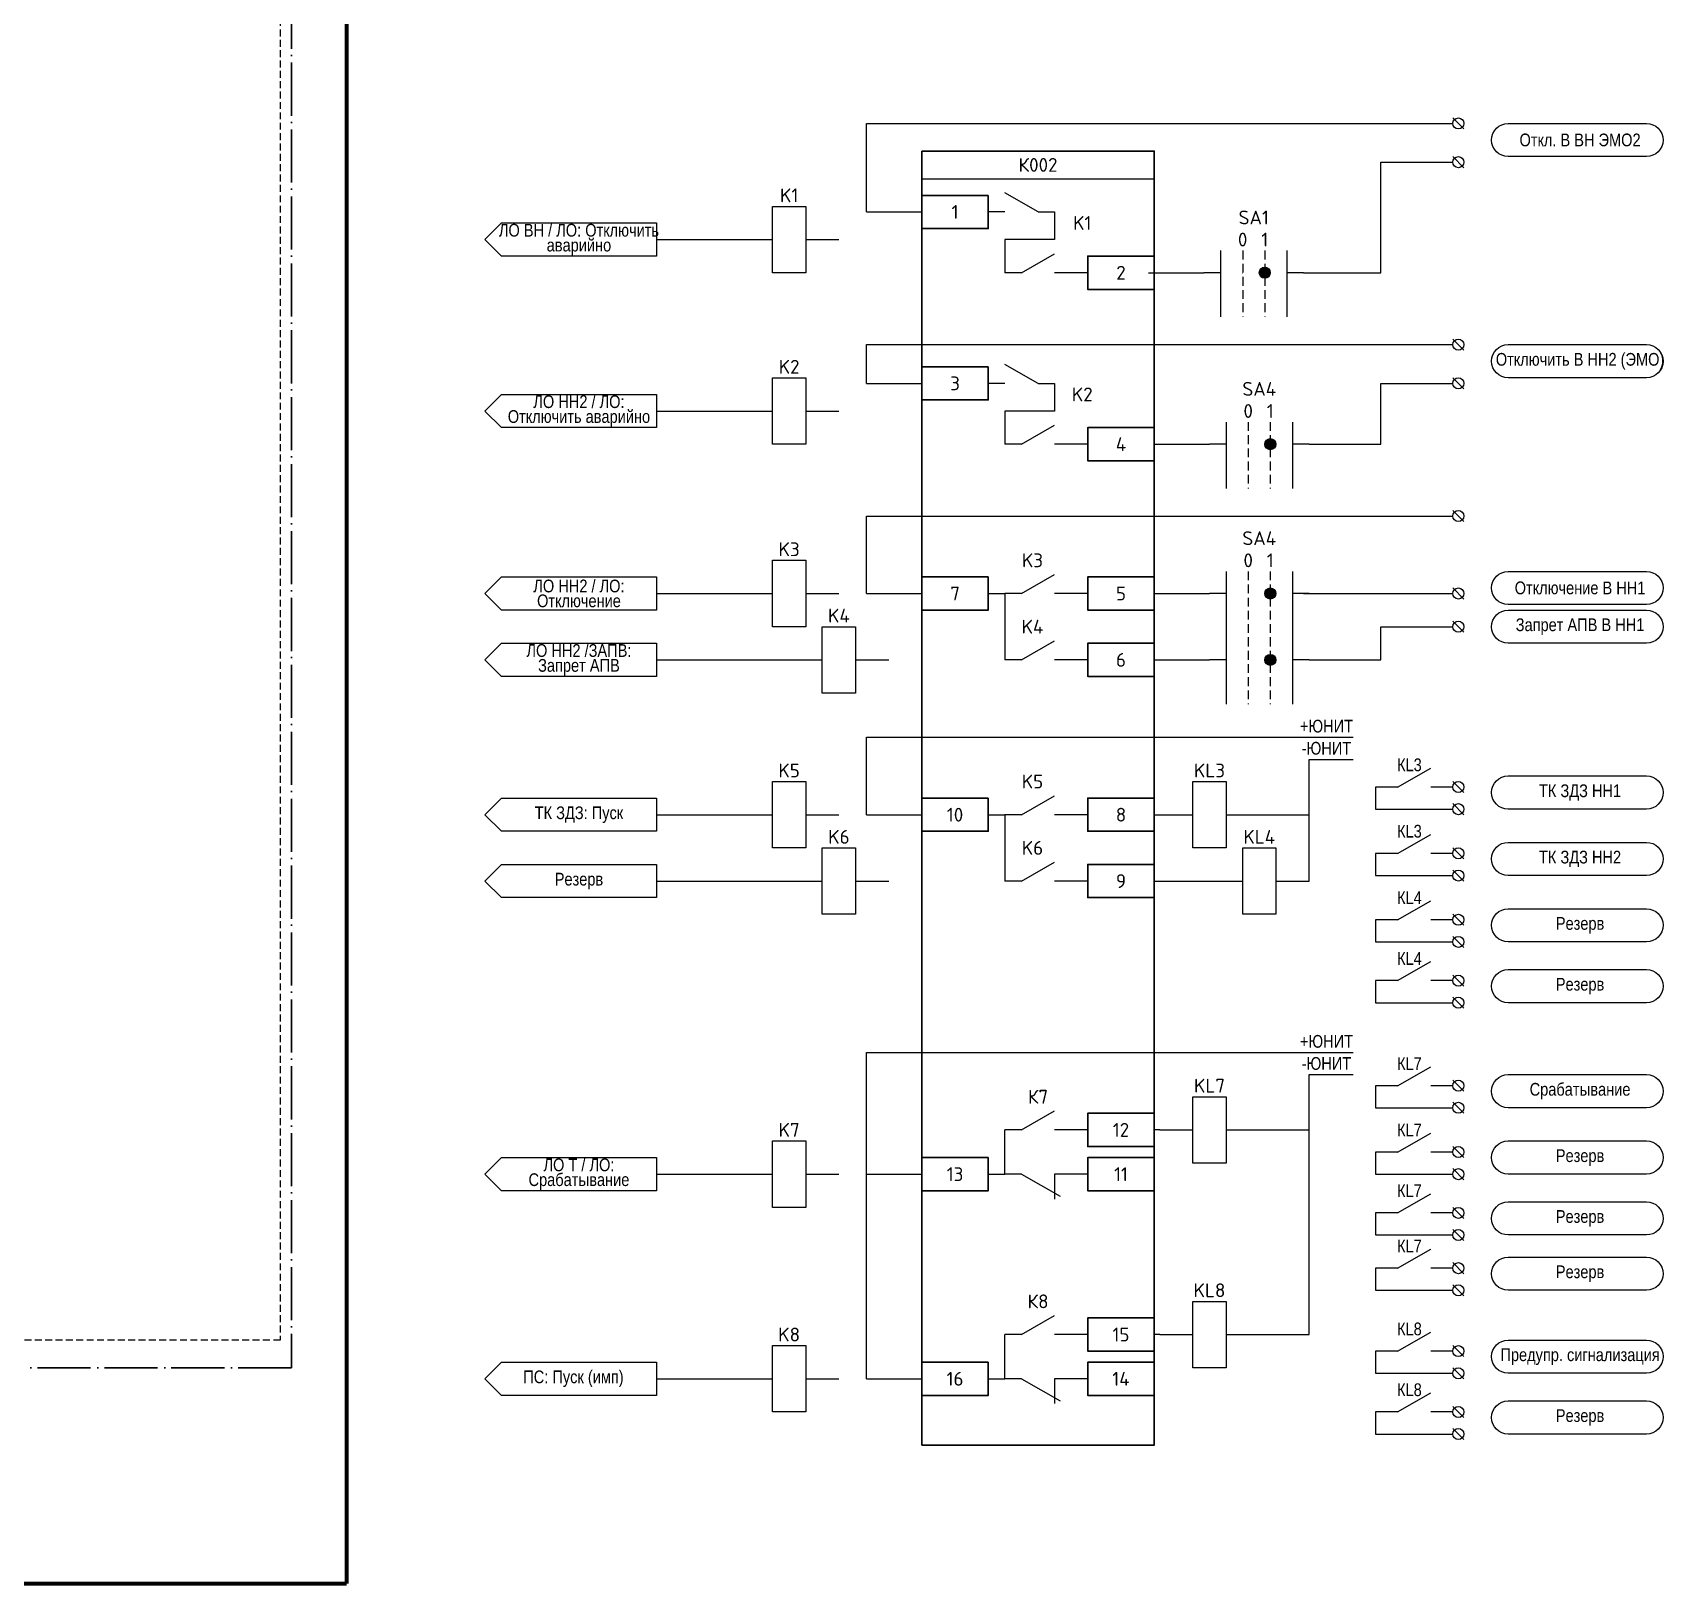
# Model space of a CAD drawing. Header units: millimetres. Extents: x 1657 to 5785, y -558 to 1129.
# Drawn here: x 3457.2 to 3752.1, y -94 to 186.4 of the extents above; entities that cross this region are included whole.
import ezdxf
from ezdxf.enums import TextEntityAlignment as Align

# ---------------------------------------------------------------- set-up
doc = ezdxf.new("R2010")
doc.units = ezdxf.units.MM
doc.set_wipeout_variables(frame=1)
for name, pattern in [('ACAD_ISO04W100', [30, 24, -3, 0, -3]), ('HIDDEN', [9.525, 6.35, -3.175]), ('штриховая2', [0.375, 0.25, -0.125])]:
    doc.linetypes.add(name, pattern=pattern)
doc.layers.add('_ОРЗ_0.3', color=7, linetype='Continuous', lineweight=30)
doc.layers.add('TEXT', color=7, linetype='Continuous', lineweight=25)
doc.layers.add('Основная', color=7, linetype='Continuous')
doc.styles.add('2.5_Gost_RD', font='ARIALN.TTF', dxfattribs={"height": 2.5})
doc.styles.add('2.5_ISOCPEUR', font='isocpeur.ttf', dxfattribs={"width": 0.9, "height": 2.5})
doc.styles.add('2.5_ISOCPEUR_1', font='isocpeur.ttf', dxfattribs={"height": 2.5})

# ---------------------------------------------------------------- blocks, each defined once
blk = doc.blocks.new('SPEC_COS_H')
at = {"layer": 'Основная', "color": 0}
blk.add_line((0, 0), (6, 3.43), dxfattribs=at)
blk = doc.blocks.new('*U104')
blk.add_lwpolyline([(0, 3), (-12, 3), (-12, -3), (0, -3)], close=True)
at = {"layer": 'Основная', "color": 0}
for p, q in [((-24, 0), (-27, 0)), ((-12, 0), (-18, 0))]:
    blk.add_line(p, q, dxfattribs=at)
at = {"ltscale": 0.25}
blk.add_blockref('SPEC_COS_H', (-24, 0), dxfattribs=at)
at = {"layer": 'Основная', "style": '2.5_ISOCPEUR'}
for tag, p in [('ОУ', (-13, 9)), ('K', (-13, 9)), ('В', (-6, 0))]:
    blk.add_attdef(tag, text='', height=2.5, dxfattribs=at).set_placement(p, align=Align.MIDDLE_CENTER)
blk = doc.blocks.new('*U42')
at = {"layer": 'Основная', "color": 0}
for p, q in [((0, 0), (2, 0)), ((2, 0), (40, 0)), ((40, 0), (42, 0))]:
    blk.add_line(p, q, dxfattribs=at)
blk = doc.blocks.new('*U53')
blk.add_lwpolyline([(0, 3), (-12, 3), (-12, -3), (0, -3)], close=True)
at = {"layer": 'Основная', "style": '2.5_ISOCPEUR'}
for tag, p in [('ОУ', (-7, 10)), ('В', (-6, 0))]:
    blk.add_attdef(tag, text='', height=2.5, dxfattribs=at).set_placement(p, align=Align.MIDDLE_CENTER)
blk = doc.blocks.new('*U115')
blk.add_wipeout([(1, -0.01), (0.98, -0.18), (0.96, -0.27), (0.94, -0.34), (0.91, -0.42), (0.88, -0.48), (0.85, -0.53), (0.83, -0.56), (0.8, -0.6), (0.75, -0.66), (0.7, -0.71), (0.66, -0.75), (0.64, -0.77), (0.62, -0.79), (0.58, -0.81), (0.53, -0.85), (0.5, -0.86), (0.46, -0.89), (0.41, -0.91), (0.35, -0.94), (0.3, -0.95), (0.23, -0.97), (0.18, -0.98), (0.12, -0.99), (0.06, -1), (0.02, -1), (-0.04, -1), (-0.1, -0.99), (-0.16, -0.99), (-0.24, -0.97), (-0.28, -0.96), (-0.34, -0.94), (-0.39, -0.92), (-0.44, -0.9), (-0.47, -0.88), (-0.52, -0.86), (-0.56, -0.83), (-0.6, -0.8), (-0.64, -0.77), (-0.68, -0.73), (-0.74, -0.67), (-0.77, -0.63), (-0.8, -0.6), (-0.84, -0.54), (-0.87, -0.5), (-0.9, -0.44), (-0.92, -0.38), (-0.94, -0.34), (-0.96, -0.29), (-0.97, -0.23), (-0.99, -0.16), (-1, -0.08), (-1, -0.02), (-1, 0.03), (-0.99, 0.11), (-0.98, 0.18), (-0.97, 0.24), (-0.96, 0.29), (-0.94, 0.34), (-0.92, 0.4), (-0.89, 0.46), (-0.87, 0.5), (-0.84, 0.54), (-0.8, 0.6), (-0.77, 0.64), (-0.71, 0.7), (-0.67, 0.74), (-0.67, 0.74), (-0.68, 0.73), (-0.65, 0.76), (-0.6, 0.8), (-0.56, 0.83), (-0.52, 0.85), (-0.47, 0.88), (-0.42, 0.91), (-0.37, 0.93), (-0.32, 0.95), (-0.27, 0.96), (-0.21, 0.98), (-0.15, 0.99), (-0.08, 1), (-0.03, 1), (0.08, 1), (0.14, 0.99), (0.21, 0.98), (0.34, 0.94), (0.4, 0.92), (0.46, 0.89), (0.52, 0.85), (0.56, 0.83), (0.6, 0.8), (0.64, 0.77), (0.67, 0.74), (0.7, 0.71), (0.75, 0.67), (0.78, 0.63), (0.82, 0.57), (0.84, 0.54), (0.9, 0.43), (0.94, 0.35), (0.96, 0.29), (0.97, 0.23), (0.99, 0.1), (1, 0.03)])
at = {"layer": 'Основная', "ltscale": 0.25}
blk.add_circle((0, 0), 1, dxfattribs=at)
blk = doc.blocks.new('*U107')
at = {"layer": 'Основная', "style": '2.5_ISOCPEUR'}
for tag, p in [('ОУ', (0, 4)), ('В', (0, -3))]:
    blk.add_attdef(tag, text='', height=2.5, dxfattribs=at).set_placement(p, align=Align.MIDDLE_CENTER)
at = {"ltscale": 0.25}
blk.add_blockref('*U115', (0, 0), dxfattribs=at)
at = {"layer": 'Основная', "ltscale": 0.25}
blk.add_line((1, -1), (-1, 1), dxfattribs=at)
blk = doc.blocks.new('*U106')
at = {"ltscale": 0.35}
h = blk.add_hatch(color=256, dxfattribs=at)
edge = h.paths.add_edge_path()
edge.add_arc((-2, 0), 0.01, 0, 360)
h = blk.add_hatch(color=256, dxfattribs=at)
edge = h.paths.add_edge_path()
edge.add_arc((2, 0), 1, 0, 360)
at = {"layer": 'Основная', "color": 0}
for p, q in [((-6, 4), (-6, -8)), ((6, 4), (6, -8)), ((-6, 0), (-9, 0)), ((9, 0), (6, 0))]:
    blk.add_line(p, q, dxfattribs=at)
at = {"layer": 'Основная', "color": 0, "linetype": 'HIDDEN', "ltscale": 0.25}
for p, q in [((-2, 4), (-2, -8)), ((2, 4), (2, -8))]:
    blk.add_line(p, q, dxfattribs=at)
at = {"layer": 'Основная', "ltscale": 0.35}
for centre, radius in [((-2, 0), 0.01), ((2, 0), 1)]:
    blk.add_circle(centre, radius, dxfattribs=at)
at = {"layer": 'Основная', "style": '2.5_ISOCPEUR'}
for tag, p in [('ОУ', (0, 10)), ('ОП1', (-2, 6)), ('ОП2', (2, 6)), ('В1', (-9, -2)), ('В2', (9, -2))]:
    blk.add_attdef(tag, text='', height=2.5, dxfattribs=at).set_placement(p, align=Align.MIDDLE_CENTER)
blk = doc.blocks.new('*U108')
at = {"layer": 'Основная', "color": 0}
for p, q in [((-9, 0), (-3, 0)), ((3, 0), (9, 0))]:
    blk.add_line(p, q, dxfattribs=at)
at = {"layer": 'Основная'}
blk.add_lwpolyline([(-3, 6), (3, 6), (3, -6), (-3, -6)], close=True, dxfattribs=at)
at = {"layer": 'Основная', "style": '2.5_ISOCPEUR'}
for tag, p in [('ОУ', (0, 8)), ('В2', (-7, -2)), ('В1', (7, -2))]:
    blk.add_attdef(tag, text='', height=2.5, dxfattribs=at).set_placement(p, align=Align.MIDDLE_CENTER)
blk = doc.blocks.new('*U54')
blk.add_lwpolyline([(0, 3), (-12, 3), (-12, -3), (0, -3)], close=True)
at = {"layer": 'Основная', "color": 0}
for p, q in [((-24, 0), (-27, 0)), ((-12, 0), (-18, 0))]:
    blk.add_line(p, q, dxfattribs=at)
at = {"ltscale": 0.25}
blk.add_blockref('SPEC_COS_H', (-24, 0), dxfattribs=at)
at = {"layer": 'Основная', "style": '2.5_ISOCPEUR'}
for tag, p in [('ОУ', (-22, 6)), ('K', (-21, 6)), ('В', (-6, 0))]:
    blk.add_attdef(tag, text='', height=2.5, dxfattribs=at).set_placement(p, align=Align.MIDDLE_CENTER)
blk = doc.blocks.new('*U110')
at = {"layer": 'Основная', "color": 0}
blk.add_line((0, 0), (7, -4), dxfattribs=at)
at = {"layer": 'Основная', "ltscale": 0.35}
blk.add_line((6, 0), (6, -4.5), dxfattribs=at)
blk = doc.blocks.new('*U101')
blk.add_lwpolyline([(0, 3), (-12, 3), (-12, -3), (0, -3)], close=True)
at = {"layer": 'Основная', "color": 0}
for p, q in [((-24, 0), (-27, 0)), ((-12, 0), (-18, 0))]:
    blk.add_line(p, q, dxfattribs=at)
at = {"ltscale": 0.25}
blk.add_blockref('*U110', (-24, 0), dxfattribs=at)
at = {"layer": 'Основная', "style": '2.5_ISOCPEUR'}
for tag, p in [('K', (-21, 6)), ('ОУ', (-22, 4)), ('В', (-6, 0))]:
    blk.add_attdef(tag, text='', height=2.5, dxfattribs=at).set_placement(p, align=Align.MIDDLE_CENTER)
blk = doc.blocks.new('*U105')
blk.add_lwpolyline([(0, 3), (-12, 3), (-12, -3), (0, -3)], close=True)
at = {"layer": 'Основная', "color": 0}
for p, q in [((-24, 0), (-27, 0)), ((-12, 0), (-18, 0))]:
    blk.add_line(p, q, dxfattribs=at)
at = {"ltscale": 0.25}
blk.add_blockref('SPEC_COS_H', (-24, 0), dxfattribs=at)
at = {"layer": 'Основная', "style": '2.5_ISOCPEUR'}
for tag, p in [('ОУ', (-21, 6)), ('K', (-21, 6)), ('В', (-6, 0))]:
    blk.add_attdef(tag, text='', height=2.5, dxfattribs=at).set_placement(p, align=Align.MIDDLE_CENTER)

msp = doc.modelspace()

# ---------------------------------------------------------------- linework, layer by layer
at = {"lineweight": 100, "ltscale": 100}
for p in [(3514, 562), (2989, -94)]:
    msp.add_line(p, (3514, -94), dxfattribs=at)
at = {"ltscale": 100}
for p, q in [((3642, 154), (3642, 149)), ((3570, 149), (3585, 149)), ((3642, 149), (3633, 149)), ((3633, 149), (3633, 143)), ((3642, 123), (3642, 118)), ((3570, 118), (3585, 118)), ((3642, 118), (3633, 118)), ((3633, 118), (3633, 112)), ((3570, 85), (3585, 85)), ((3630, 85), (3633, 85)), ((3633, 85), (3633, 73)), ((3687, 85), (3714, 85)), ((3570, 73), (3594, 73)), ((3688, 33), (3688, 55)), ((3688, 55), (3696, 55)), ((3704, 50), (3700, 50)), ((3700, 50), (3700, 46)), ((3570, 45), (3585, 45)), ((3630, 45), (3633, 45)), ((3633, 45), (3633, 33)), ((3679, 45), (3688, 45)), ((3700, 46), (3714, 46)), ((3704, 38), (3700, 38)), ((3700, 38), (3700, 34)), ((3570, 33), (3594, 33)), ((3700, 34), (3714, 34)), ((3704, 26), (3700, 26)), ((3700, 26), (3700, 22)), ((3700, 22), (3714, 22)), ((3704, 15), (3700, 15)), ((3700, 15), (3700, 11)), ((3700, 11), (3714, 11)), ((3688, -49), (3688, -2)), ((3688, -2), (3696, -2)), ((3704, -4), (3700, -4)), ((3700, -4), (3700, -8)), ((3700, -8), (3714, -8)), ((3633, -20), (3633, -12)), ((3661, -12), (3660, -12)), ((3679, -12), (3688, -12)), ((3704, -16), (3700, -16)), ((3700, -16), (3700, -20)), ((3570, -20), (3585, -20)), ((3630, -20), (3633, -20)), ((3700, -20), (3714, -20)), ((3704, -27), (3700, -27)), ((3700, -27), (3700, -31)), ((3700, -31), (3714, -31)), ((3704, -37), (3700, -37)), ((3700, -37), (3700, -41)), ((3700, -41), (3714, -41)), ((3633, -57), (3633, -49)), ((3661, -49), (3660, -49)), ((3679, -49), (3688, -49)), ((3704, -52), (3700, -52)), ((3700, -52), (3700, -56)), ((3700, -56), (3714, -56)), ((3570, -57), (3585, -57)), ((3630, -57), (3633, -57)), ((3704, -63), (3700, -63)), ((3700, -63), (3700, -67)), ((3700, -67), (3714, -67))]:
    msp.add_line(p, q, dxfattribs=at)
at = {"color": 251, "linetype": 'ACAD_ISO04W100', "lineweight": 30, "ltscale": 0.4, "true_color": 0x58595b}
msp.add_lwpolyline([(3419, 302), (3504, 302), (3504, -55), (3419, -55)], close=True, dxfattribs=at)
at = {"linetype": 'штриховая2', "ltscale": 5}
msp.add_lwpolyline([(3421, 292), (3502, 292), (3502, -50), (3421, -50)], close=True, dxfattribs=at)
at = {"ltscale": 100}
for points in [[(3608, 154), (3608, 170), (3714, 170)], [(3608, 154), (3618, 154)], [(3633, 154), (3630, 154)], [(3659, 143), (3669, 143)], [(3659, 143), (3669, 143)], [(3608, 123), (3608, 130), (3714, 130)], [(3608, 123), (3618, 123)], [(3633, 123), (3630, 123)], [(3660, 112), (3670, 112)], [(3660, 112), (3670, 112)], [(3660, 112), (3670, 112)], [(3660, 112), (3670, 112)], [(3608, 85), (3608, 99), (3714, 99)], [(3608, 85), (3618, 85)], [(3660, 85), (3670, 85)], [(3660, 73), (3670, 73)], [(3608, 45), (3608, 59), (3696, 59)], [(3608, 45), (3618, 45)], [(3660, 45), (3662, 45)], [(3660, 33), (3671, 33)], [(3608, -57), (3608, 2), (3696, 2)], [(3608, -20), (3618, -20)], [(3608, -57), (3618, -57)]]:
    msp.add_lwpolyline(points, dxfattribs=at)
at = {"color": 2, "ltscale": 100}
msp.add_lwpolyline([(3724, 164, -1), (3724, 170), (3749, 170, -1), (3749, 164)], format="xyb", close=True, dxfattribs=at)
at = {"color": 1, "ltscale": 100}
msp.add_lwpolyline([(3724, 124, -1), (3724, 130), (3749, 130, -1), (3749, 124)], format="xyb", close=True, dxfattribs=at)
at = {"color": 3, "ltscale": 100}
for points in [[(3724, 83, -1), (3724, 89), (3749, 89, -1), (3749, 83)], [(3724, 76, -1), (3724, 82), (3749, 82, -1), (3749, 76)]]:
    msp.add_lwpolyline(points, format="xyb", close=True, dxfattribs=at)
at = {"color": 215, "ltscale": 100, "true_color": 0xa953a0}
for points in [[(3724, 46, -1), (3724, 52), (3749, 52, -1), (3749, 46)], [(3724, 34, -1), (3724, 40), (3749, 40, -1), (3749, 34)]]:
    msp.add_lwpolyline(points, format="xyb", close=True, dxfattribs=at)
at = {"color": 30, "ltscale": 100, "true_color": 0xf7941d}
for points in [[(3724, 22, -1), (3724, 28), (3749, 28, -1), (3749, 22)], [(3724, 11, -1), (3724, 17), (3749, 17, -1), (3749, 11)]]:
    msp.add_lwpolyline(points, format="xyb", close=True, dxfattribs=at)
at = {"ltscale": 100}
for points in [[(3724, -8, -1), (3724, -2), (3749, -2, -1), (3749, -8)], [(3724, -20, -1), (3724, -14), (3749, -14, -1), (3749, -20)], [(3724, -31, -1), (3724, -25), (3749, -25, -1), (3749, -31)], [(3724, -41, -1), (3724, -35), (3749, -35, -1), (3749, -41)], [(3724, -56, -1), (3724, -50), (3749, -50, -1), (3749, -56)], [(3724, -67, -1), (3724, -61), (3749, -61, -1), (3749, -67)]]:
    msp.add_lwpolyline(points, format="xyb", close=True, dxfattribs=at)
msp.add_lwpolyline([(3542, -17), (3570, -17), (3570, -23), (3542, -23), (3539, -20)], close=True, dxfattribs=at)
at = {"layer": '_ОРЗ_0.3', "ltscale": 100}
msp.add_lwpolyline([(3618, 165), (3660, 165), (3660, -69), (3618, -69)], close=True, dxfattribs=at)
at = {"layer": 'Основная', "color": 0}
for p, q in [((3639, 154), (3642, 154)), ((3639, 123), (3642, 123))]:
    msp.add_line(p, q, dxfattribs=at)
at = {"layer": 'Основная', "ltscale": 100}
for points in [[(3570, 152), (3570, 146), (3542, 146), (3539, 149), (3542, 152)], [(3570, 121), (3570, 115), (3542, 115), (3539, 118), (3542, 121)], [(3570, 88), (3570, 82), (3542, 82), (3539, 85), (3542, 88)], [(3570, 76), (3570, 70), (3542, 70), (3539, 73), (3542, 76)], [(3570, 48), (3570, 42), (3542, 42), (3539, 45), (3542, 48)], [(3570, 36), (3570, 30), (3542, 30), (3539, 33), (3542, 36)], [(3570, -54), (3570, -60), (3542, -60), (3539, -57), (3542, -54)]]:
    msp.add_lwpolyline(points, close=True, dxfattribs=at)

# ---------------------------------------------------------------- block references
at = {"ltscale": 0.25}
for name, p in [('*U42', (3618, 160)), ('*U107', (3715, 79)), ('SPEC_COS_H', (3704, 50)), ('*U107', (3715, 50)), ('SPEC_COS_H', (3704, 38)), ('*U107', (3715, 38)), ('SPEC_COS_H', (3704, 26)), ('*U107', (3715, 26)), ('SPEC_COS_H', (3704, 15)), ('*U107', (3715, 15)), ('SPEC_COS_H', (3704, -4)), ('*U107', (3715, -4)), ('SPEC_COS_H', (3704, -16)), ('*U107', (3715, -16)), ('SPEC_COS_H', (3704, -27)), ('*U107', (3715, -27)), ('SPEC_COS_H', (3704, -37)), ('*U107', (3715, -37)), ('SPEC_COS_H', (3704, -52)), ('*U107', (3715, -52)), ('SPEC_COS_H', (3704, -63)), ('*U107', (3715, -63))]:
    msp.add_blockref(name, p, dxfattribs=at)
at = {"ltscale": 0.35}
ref = msp.add_blockref('*U108', (3594, 149), dxfattribs=at)
ref.add_attrib('ОУ', 'K1', dxfattribs={"layer": 'Основная', "height": 2.5, "style": '2.5_ISOCPEUR'}).set_placement((3594, 157), align=Align.MIDDLE_CENTER)
at = {"ltscale": 0.25, "xscale": -1}
for p in [(3639, 154), (3639, 123)]:
    msp.add_blockref('SPEC_COS_H', p, dxfattribs=at)
at = {"ltscale": 0.35}
ref = msp.add_blockref('*U106', (3678, 143), dxfattribs=at)
ref.add_attrib('ОУ', 'SA1', dxfattribs={"layer": 'Основная', "height": 2.5, "style": '2.5_ISOCPEUR'}).set_placement((3678, 153), align=Align.MIDDLE_CENTER)
ref.add_attrib('ОП1', '0', dxfattribs={"layer": 'Основная', "height": 2.5, "style": '2.5_ISOCPEUR'}).set_placement((3676, 149), align=Align.MIDDLE_CENTER)
ref.add_attrib('ОП2', '1', dxfattribs={"layer": 'Основная', "height": 2.5, "style": '2.5_ISOCPEUR'}).set_placement((3680, 149), align=Align.MIDDLE_CENTER)
ref = msp.add_blockref('*U108', (3594, 118), dxfattribs=at)
ref.add_attrib('ОУ', 'K2', dxfattribs={"layer": 'Основная', "height": 2.5, "style": '2.5_ISOCPEUR'}).set_placement((3594, 126), align=Align.MIDDLE_CENTER)
ref = msp.add_blockref('*U106', (3679, 112), dxfattribs=at)
ref.add_attrib('ОУ', 'SA4', dxfattribs={"layer": 'Основная', "height": 2.5, "style": '2.5_ISOCPEUR'}).set_placement((3679, 122), align=Align.MIDDLE_CENTER)
ref.add_attrib('ОП1', '0', dxfattribs={"layer": 'Основная', "height": 2.5, "style": '2.5_ISOCPEUR'}).set_placement((3677, 118), align=Align.MIDDLE_CENTER)
ref.add_attrib('ОП2', '1', dxfattribs={"layer": 'Основная', "height": 2.5, "style": '2.5_ISOCPEUR'}).set_placement((3681, 118), align=Align.MIDDLE_CENTER)
ref = msp.add_blockref('*U106', (3679, 85), dxfattribs=at)
ref.add_attrib('ОУ', 'SA4', dxfattribs={"layer": 'Основная', "height": 2.5, "style": '2.5_ISOCPEUR'}).set_placement((3679, 95), align=Align.MIDDLE_CENTER)
ref.add_attrib('ОП1', '0', dxfattribs={"layer": 'Основная', "height": 2.5, "style": '2.5_ISOCPEUR'}).set_placement((3677, 91), align=Align.MIDDLE_CENTER)
ref.add_attrib('ОП2', '1', dxfattribs={"layer": 'Основная', "height": 2.5, "style": '2.5_ISOCPEUR'}).set_placement((3681, 91), align=Align.MIDDLE_CENTER)
ref = msp.add_blockref('*U108', (3594, 85), dxfattribs=at)
ref.add_attrib('ОУ', 'K3', dxfattribs={"layer": 'Основная', "height": 2.5, "style": '2.5_ISOCPEUR'}).set_placement((3594, 93), align=Align.MIDDLE_CENTER)
ref = msp.add_blockref('*U108', (3603, 73), dxfattribs=at)
ref.add_attrib('ОУ', 'K4', dxfattribs={"layer": 'Основная', "height": 2.5, "style": '2.5_ISOCPEUR'}).set_placement((3603, 81), align=Align.MIDDLE_CENTER)
msp.add_blockref('*U106', (3679, 73), dxfattribs=at)
ref = msp.add_blockref('*U108', (3594, 45), dxfattribs=at)
ref.add_attrib('ОУ', 'K5', dxfattribs={"layer": 'Основная', "height": 2.5, "style": '2.5_ISOCPEUR'}).set_placement((3594, 53), align=Align.MIDDLE_CENTER)
ref = msp.add_blockref('*U108', (3670, 45), dxfattribs=at)
ref.add_attrib('ОУ', 'KL3', dxfattribs={"layer": 'Основная', "height": 2.5, "style": '2.5_ISOCPEUR'}).set_placement((3670, 53), align=Align.MIDDLE_CENTER)
ref = msp.add_blockref('*U108', (3603, 33), dxfattribs=at)
ref.add_attrib('ОУ', 'K6', dxfattribs={"layer": 'Основная', "height": 2.5, "style": '2.5_ISOCPEUR'}).set_placement((3603, 41), align=Align.MIDDLE_CENTER)
ref = msp.add_blockref('*U108', (3679, 33), dxfattribs=at)
ref.add_attrib('ОУ', 'KL4', dxfattribs={"layer": 'Основная', "height": 2.5, "style": '2.5_ISOCPEUR'}).set_placement((3679, 41), align=Align.MIDDLE_CENTER)
ref = msp.add_blockref('*U108', (3670, -12), dxfattribs=at)
ref.add_attrib('ОУ', 'KL7', dxfattribs={"layer": 'Основная', "height": 2.5, "style": '2.5_ISOCPEUR'}).set_placement((3670, -4), align=Align.MIDDLE_CENTER)
ref = msp.add_blockref('*U108', (3594, -20), dxfattribs=at)
ref.add_attrib('ОУ', 'K7', dxfattribs={"layer": 'Основная', "height": 2.5, "style": '2.5_ISOCPEUR'}).set_placement((3594, -12), align=Align.MIDDLE_CENTER)
ref = msp.add_blockref('*U108', (3670, -49), dxfattribs=at)
ref.add_attrib('ОУ', 'KL8', dxfattribs={"layer": 'Основная', "height": 2.5, "style": '2.5_ISOCPEUR'}).set_placement((3670, -41), align=Align.MIDDLE_CENTER)
ref = msp.add_blockref('*U108', (3594, -57), dxfattribs=at)
ref.add_attrib('ОУ', 'K8', dxfattribs={"layer": 'Основная', "height": 2.5, "style": '2.5_ISOCPEUR'}).set_placement((3594, -49), align=Align.MIDDLE_CENTER)
at = {"layer": '_ОРЗ_0.3', "ltscale": 0.25}
ref = msp.add_blockref('*U53', (3630, 154), dxfattribs=at)
ref.add_attrib('В', '1', dxfattribs={"layer": 'Основная', "height": 2.5, "style": '2.5_ISOCPEUR'}).set_placement((3624, 154), align=Align.MIDDLE_CENTER)
ref = msp.add_blockref('*U104', (3660, 143), dxfattribs=at)
ref.add_attrib('ОУ', 'K1', dxfattribs={"layer": 'Основная', "height": 2.5, "style": '2.5_ISOCPEUR'}).set_placement((3647, 152), align=Align.MIDDLE_CENTER)
ref.add_attrib('В', '2', dxfattribs={"layer": 'Основная', "height": 2.5, "style": '2.5_ISOCPEUR'}).set_placement((3654, 143), align=Align.MIDDLE_CENTER)
ref = msp.add_blockref('*U53', (3630, 123), dxfattribs=at)
ref.add_attrib('В', '3', dxfattribs={"layer": 'Основная', "height": 2.5, "style": '2.5_ISOCPEUR'}).set_placement((3624, 123), align=Align.MIDDLE_CENTER)
ref = msp.add_blockref('*U104', (3660, 112), dxfattribs=at)
ref.add_attrib('ОУ', 'K2', dxfattribs={"layer": 'Основная', "height": 2.5, "style": '2.5_ISOCPEUR'}).set_placement((3647, 121), align=Align.MIDDLE_CENTER)
ref.add_attrib('В', '4', dxfattribs={"layer": 'Основная', "height": 2.5, "style": '2.5_ISOCPEUR'}).set_placement((3654, 112), align=Align.MIDDLE_CENTER)
ref = msp.add_blockref('*U54', (3660, 85), dxfattribs=at)
ref.add_attrib('ОУ', 'K3', dxfattribs={"layer": 'Основная', "height": 2.5, "style": '2.5_ISOCPEUR'}).set_placement((3638, 91), align=Align.MIDDLE_CENTER)
ref.add_attrib('В', '5', dxfattribs={"layer": 'Основная', "height": 2.5, "style": '2.5_ISOCPEUR'}).set_placement((3654, 85), align=Align.MIDDLE_CENTER)
ref = msp.add_blockref('*U53', (3630, 85), dxfattribs=at)
ref.add_attrib('В', '7', dxfattribs={"layer": 'Основная', "height": 2.5, "style": '2.5_ISOCPEUR'}).set_placement((3624, 85), align=Align.MIDDLE_CENTER)
ref = msp.add_blockref('*U54', (3660, 73), dxfattribs=at)
ref.add_attrib('ОУ', 'K4', dxfattribs={"layer": 'Основная', "height": 2.5, "style": '2.5_ISOCPEUR'}).set_placement((3638, 79), align=Align.MIDDLE_CENTER)
ref.add_attrib('В', '6', dxfattribs={"layer": 'Основная', "height": 2.5, "style": '2.5_ISOCPEUR'}).set_placement((3654, 73), align=Align.MIDDLE_CENTER)
ref = msp.add_blockref('*U54', (3660, 45), dxfattribs=at)
ref.add_attrib('ОУ', 'K5', dxfattribs={"layer": 'Основная', "height": 2.5, "style": '2.5_ISOCPEUR'}).set_placement((3638, 51), align=Align.MIDDLE_CENTER)
ref.add_attrib('В', '8', dxfattribs={"layer": 'Основная', "height": 2.5, "style": '2.5_ISOCPEUR'}).set_placement((3654, 45), align=Align.MIDDLE_CENTER)
ref = msp.add_blockref('*U53', (3630, 45), dxfattribs=at)
ref.add_attrib('В', '10', dxfattribs={"layer": 'Основная', "height": 2.5, "style": '2.5_ISOCPEUR'}).set_placement((3624, 45), align=Align.MIDDLE_CENTER)
ref = msp.add_blockref('*U54', (3660, 33), dxfattribs=at)
ref.add_attrib('ОУ', 'K6', dxfattribs={"layer": 'Основная', "height": 2.5, "style": '2.5_ISOCPEUR'}).set_placement((3638, 39), align=Align.MIDDLE_CENTER)
ref.add_attrib('В', '9', dxfattribs={"layer": 'Основная', "height": 2.5, "style": '2.5_ISOCPEUR'}).set_placement((3654, 33), align=Align.MIDDLE_CENTER)
ref = msp.add_blockref('*U105', (3660, -12), dxfattribs=at)
ref.add_attrib('ОУ', 'К7', dxfattribs={"layer": 'Основная', "height": 2.5, "style": '2.5_ISOCPEUR'}).set_placement((3639, -6), align=Align.MIDDLE_CENTER)
ref.add_attrib('В', '12', dxfattribs={"layer": 'Основная', "height": 2.5, "style": '2.5_ISOCPEUR'}).set_placement((3654, -12), align=Align.MIDDLE_CENTER)
ref = msp.add_blockref('*U53', (3630, -20), dxfattribs=at)
ref.add_attrib('В', '13', dxfattribs={"layer": 'Основная', "height": 2.5, "style": '2.5_ISOCPEUR'}).set_placement((3624, -20), align=Align.MIDDLE_CENTER)
ref = msp.add_blockref('*U101', (3660, -20), dxfattribs=at)
ref.add_attrib('В', '11', dxfattribs={"layer": 'Основная', "height": 2.5, "style": '2.5_ISOCPEUR'}).set_placement((3654, -20), align=Align.MIDDLE_CENTER)
ref = msp.add_blockref('*U105', (3660, -49), dxfattribs=at)
ref.add_attrib('ОУ', 'К8', dxfattribs={"layer": 'Основная', "height": 2.5, "style": '2.5_ISOCPEUR'}).set_placement((3639, -43), align=Align.MIDDLE_CENTER)
ref.add_attrib('В', '15', dxfattribs={"layer": 'Основная', "height": 2.5, "style": '2.5_ISOCPEUR'}).set_placement((3654, -49), align=Align.MIDDLE_CENTER)
ref = msp.add_blockref('*U53', (3630, -57), dxfattribs=at)
ref.add_attrib('В', '16', dxfattribs={"layer": 'Основная', "height": 2.5, "style": '2.5_ISOCPEUR'}).set_placement((3624, -57), align=Align.MIDDLE_CENTER)
ref = msp.add_blockref('*U101', (3660, -57), dxfattribs=at)
ref.add_attrib('В', '14', dxfattribs={"layer": 'Основная', "height": 2.5, "style": '2.5_ISOCPEUR'}).set_placement((3654, -57), align=Align.MIDDLE_CENTER)

# ---------------------------------------------------------------- texts
at = {"ltscale": 100, "char_height": 2.3, "attachment_point": 5, "style": '2.5_Gost_RD'}
for s, insert, width in [('\\pxsm0.7;Откл. В ВН ЭМО2', (3737, 167), 31), ('\\pxsm0.7;Отключить В НН2 (ЭМО)', (3737, 127), 31), ('\\pxsm0.7;Отключение В НН1 ', (3737, 86), 31), ('\\pxsm0.7;Запрет АПВ В НН1 ', (3737, 79), 31), ('\\pxsm0.7;ТК ЗДЗ НН1', (3737, 49), 31), ('\\pxsm0.7;ТК ЗДЗ: Пуск', (3556, 45), 28), ('\\pxsm0.7;ТК ЗДЗ НН2', (3737, 37), 31), ('\\pxsm0.7;Резерв', (3556, 33), 28), ('\\pxsm0.7;Резерв', (3737, 25), 31), ('\\pxsm0.7;Резерв', (3737, 14), 31), ('\\pxsm0.7;Срабатывание', (3737, -5), 31), ('\\pxsm0.7;Резерв', (3737, -17), 31), ('\\pxsm0.7;Резерв', (3737, -28), 31), ('\\pxsm0.7;Резерв', (3737, -38), 31), ('\\pxsm0.7;Предупр. сигнализация', (3737, -53), 31), ('\\pxsm0.7;Резерв', (3737, -64), 31)]:
    msp.add_mtext(s, dxfattribs=dict(at, insert=insert, width=width))
at = {"color": 2, "ltscale": 0.25, "true_color": 0xf1eb1f, "insert": (3639, 162.5), "char_height": 2.5, "width": 42, "attachment_point": 5, "style": '2.5_ISOCPEUR_1'}
msp.add_mtext('{\\C256;К002}', dxfattribs=at)
at = {"layer": 'TEXT', "ltscale": 100, "char_height": 2.3, "attachment_point": 5, "style": '2.5_Gost_RD'}
for s, insert, width in [('\\pxsm0.7;ЛО ВН / ЛО: Отключить аварийно', (3556, 149), 29.7284), ('\\pxsm0.7;ЛО НН2 / ЛО: Отключить аварийно', (3556, 118), 29.7284), ('\\pxsm0.7;ЛО НН2 / ЛО: Отключение', (3556, 85), 28), ('\\pxsm0.7;ЛО НН2 /ЗАПВ: Запрет АПВ', (3556, 73), 28), ('\\pxi-3,l4,sm0.7,t4;+ЮНИТ', (3690, 61), 28), ('\\pxi-3,l4,sm0.7,t4;-ЮНИТ', (3690, 57), 28), ('\\pxi-3,l4,sm0.7,t4;КL3', (3705, 54), 28), ('\\pxi-3,l4,sm0.7,t4;КL3', (3705, 42), 28), ('\\pxi-3,l4,sm0.7,t4;КL4', (3705, 30), 28), ('\\pxi-3,l4,sm0.7,t4;КL4', (3705, 19), 28), ('\\pxi-3,l4,sm0.7,t4;+ЮНИТ', (3690, 4), 28), ('\\pxi-3,l4,sm0.7,t4;-ЮНИТ', (3690, 0), 28), ('\\pxi-3,l4,sm0.7,t4;КL7', (3705, 0), 28), ('\\pxi-3,l4,sm0.7,t4;КL7', (3705, -12), 28), ('\\pxsm0.7;ЛО Т / ЛО: Срабатывание', (3556, -20), 28), ('\\pxi-3,l4,sm0.7,t4;КL7', (3705, -23), 28), ('\\pxi-3,l4,sm0.7,t4;КL7', (3705, -33), 28), ('\\pxi-3,l4,sm0.7,t4;КL8', (3705, -48), 28), ('\\pxsm0.7;ПС: Пуск (имп)', (3555, -57), 28), ('\\pxi-3,l4,sm0.7,t4;КL8', (3705, -59), 28)]:
    msp.add_mtext(s, dxfattribs=dict(at, insert=insert, width=width))

# ---------------------------------------------------------------- next in the draw order: linework, layer by layer
at = {"ltscale": 100}
for p, q in [((3714, 50), (3710, 50)), ((3714, 38), (3710, 38)), ((3714, 26), (3710, 26)), ((3714, 15), (3710, 15)), ((3714, -4), (3710, -4)), ((3714, -16), (3710, -16)), ((3714, -27), (3710, -27)), ((3714, -37), (3710, -37)), ((3714, -52), (3710, -52)), ((3714, -63), (3710, -63))]:
    msp.add_line(p, q, dxfattribs=at)
msp.add_lwpolyline([(3688, 73), (3701, 73), (3701, 79), (3714, 79)], dxfattribs=at)

# ---------------------------------------------------------------- next in the draw order: block references
at = {"ltscale": 0.25}
for p in [(3715, 170), (3715, 163), (3715, 130), (3715, 123), (3715, 99), (3715, 85), (3715, 46), (3715, 34), (3715, 22), (3715, 11), (3715, -8), (3715, -20), (3715, -31), (3715, -41), (3715, -56), (3715, -67)]:
    msp.add_blockref('*U107', p, dxfattribs=at)

# ---------------------------------------------------------------- next in the draw order: linework, layer by layer
at = {"ltscale": 100}
for points in [[(3687, 143), (3701, 143), (3701, 163), (3714, 163)], [(3688, 112), (3701, 112), (3701, 123), (3714, 123)]]:
    msp.add_lwpolyline(points, dxfattribs=at)

doc.saveas('drawing.dxf')
